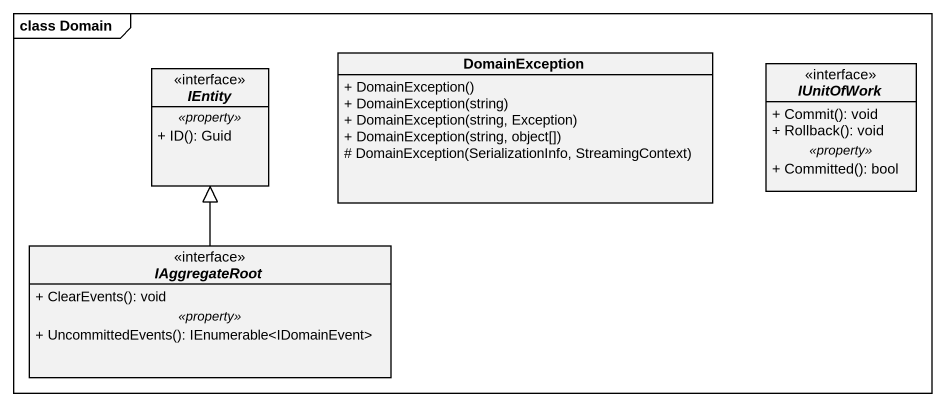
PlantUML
@startuml
mainframe class Domain
hide circle
hide empty members
skinparam classAttributeIconSize 0
interface IEntity <<interface>> {
  .. <<property>> ..
  + ID(): Guid
}
class DomainException {
  + DomainException()
  + DomainException(string)
  + DomainException(string, Exception)
  + DomainException(string, object[])
  # DomainException(SerializationInfo, StreamingContext)
}
interface IUnitOfWork <<interface>> {
  + Commit(): void
  + Rollback(): void
  .. <<property>> ..
  + Committed(): bool
}
interface IAggregateRoot <<interface>> {
  + ClearEvents(): void
  .. <<property>> ..
  + UncommittedEvents(): IEnumerable<IDomainEvent>
}
IAggregateRoot -up-|> IEntity
@enduml
